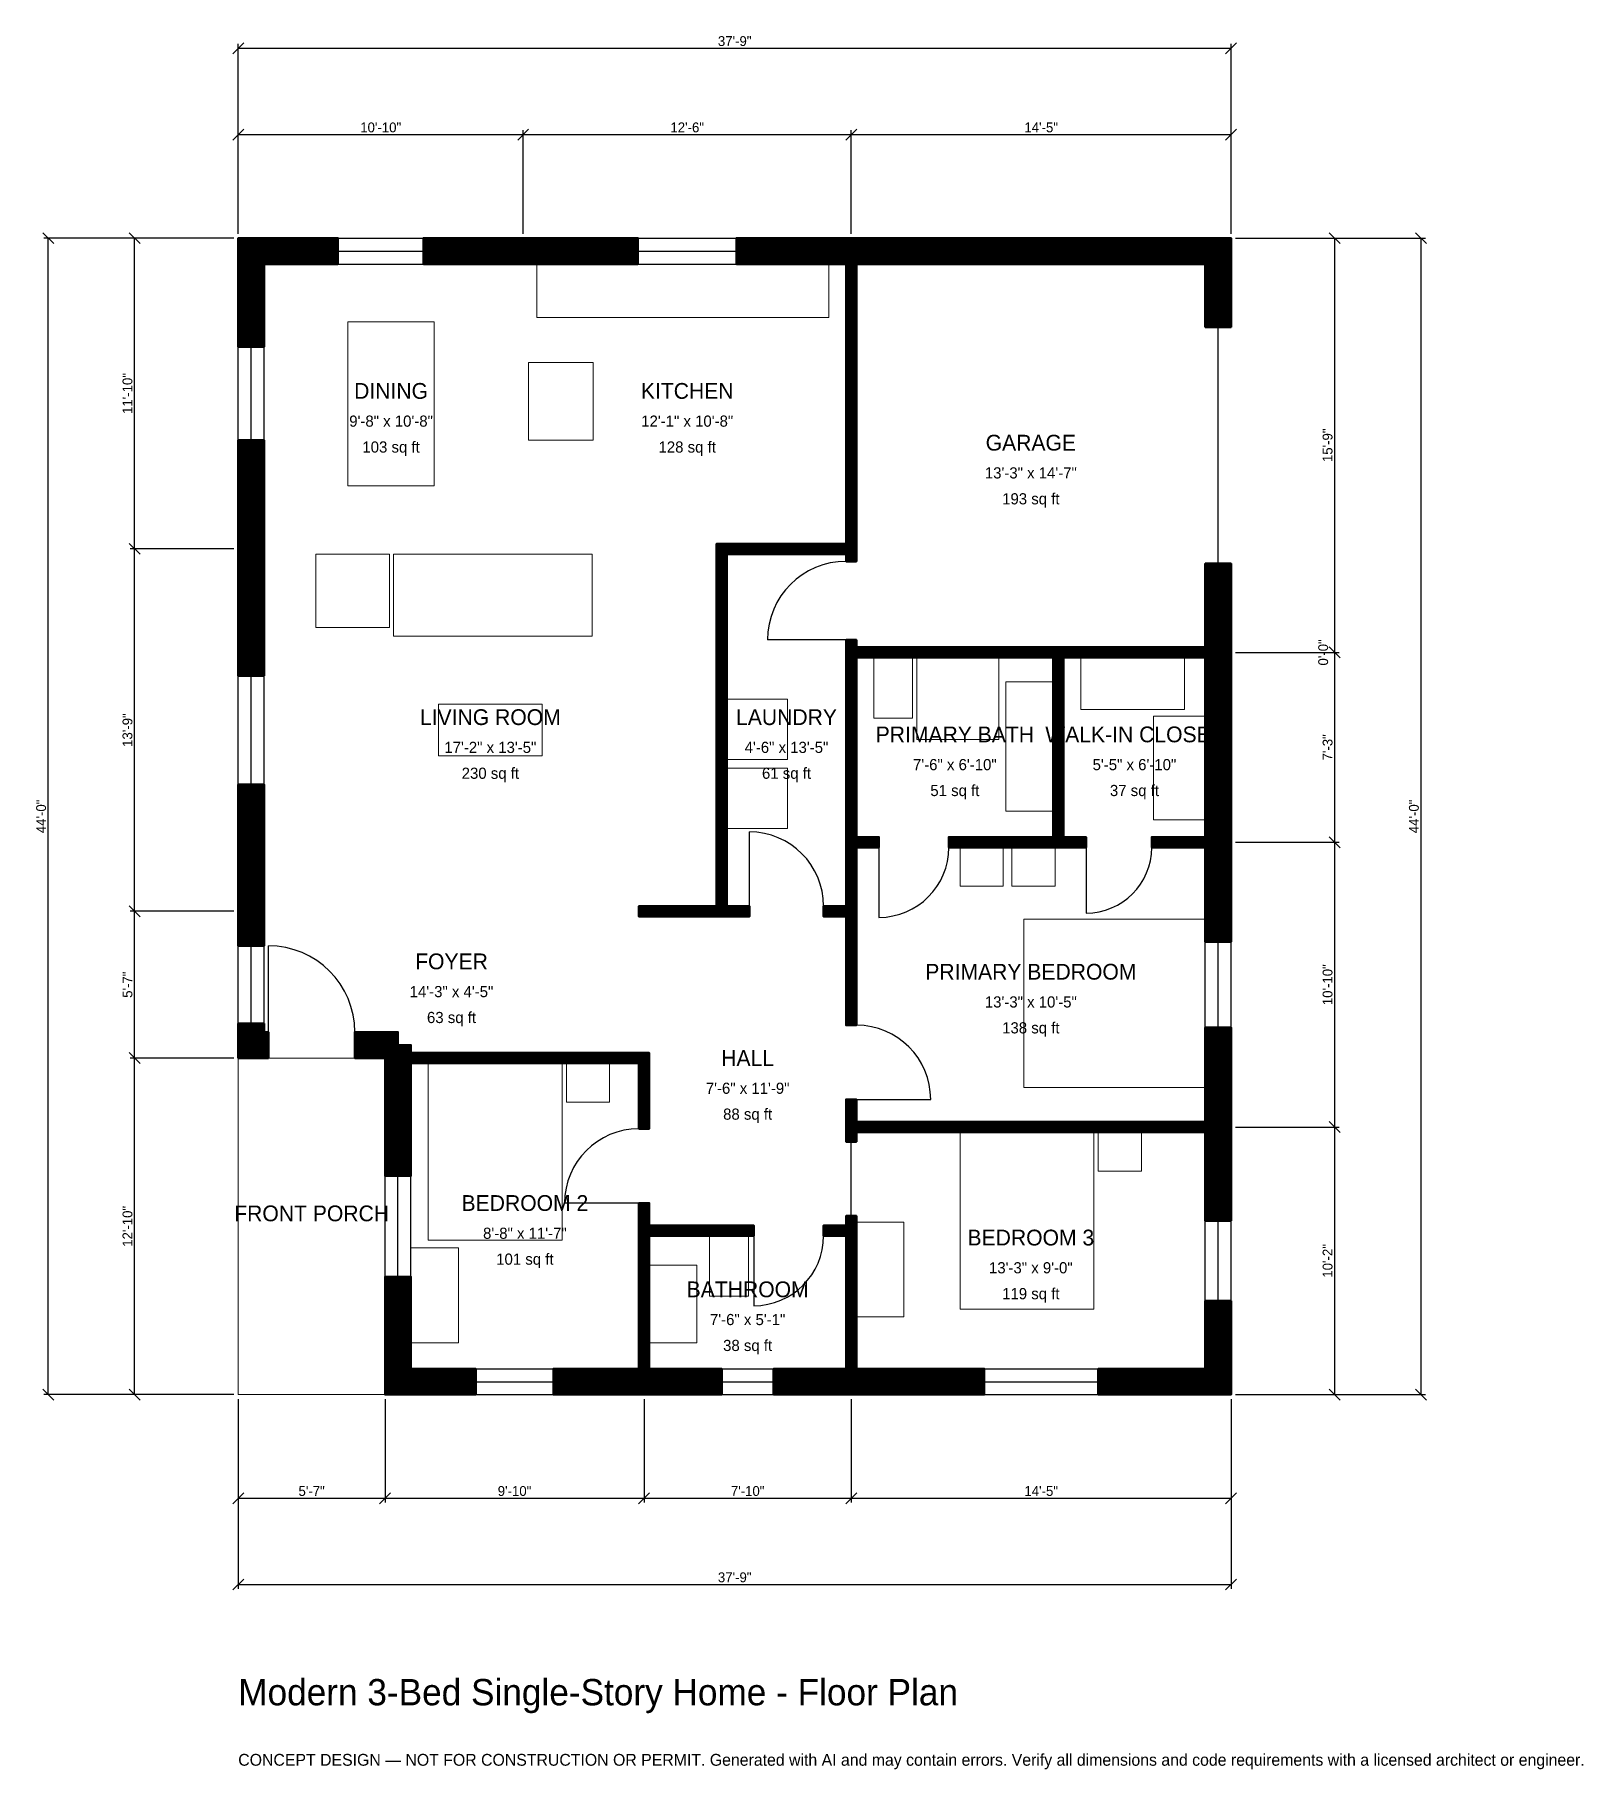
# Model space of a CAD drawing. Header units: inches. Extents: x -93 to 613, y -171 to 620.
import ezdxf
from ezdxf.enums import TextEntityAlignment as Align

# ---------------------------------------------------------------- set-up
doc = ezdxf.new("R2010")
doc.units = ezdxf.units.IN
doc.header["$MEASUREMENT"] = 0
doc.linetypes.add('DASHED', pattern=[0.6, 0.5, -0.1])
for name, color, linetype, lineweight in [('A-ANNO-DIMS', 1, 'Continuous', 13), ('A-ANNO-TEXT', 7, 'Continuous', 18), ('A-AREA-IDEN', 7, 'Continuous', 18), ('A-DOOR', 2, 'Continuous', 25), ('A-FLOR-FIXT', 9, 'Continuous', 13), ('A-FURN', 9, 'Continuous', 13), ('A-GLAZ', 4, 'Continuous', 25), ('A-SITE-PAVE', 8, 'Continuous', 13), ('A-WALL', 7, 'Continuous', 50), ('A-WALL-PATT', 8, 'Continuous', 13)]:
    doc.layers.add(name, color=color, linetype=linetype, lineweight=lineweight)
doc.dimstyles.new('PLAN', dxfattribs={"dimtxt": 4.5, "dimasz": 3, "dimexe": 2, "dimexo": 2, "dimgap": 1, "dimtad": 1, "dimdec": 0, "dimlunit": 4, "dimtsz": 2.5, "dimcen": 2.5, "dimclrd": 1, "dimclre": 1, "dimazin": 3, "dimtfac": 1, "dimtmove": 0, "dimatfit": 3})

msp = doc.modelspace()

# ---------------------------------------------------------------- hatches: boundary and pattern name
at = {"layer": 'A-WALL-PATT'}
h = msp.add_hatch(dxfattribs=at)
h.set_pattern_fill('ANSI31', color=8, scale=0.8)
h.paths.add_polyline_path([(179.1339, 0), (143.7008, 0), (143.7008, 11.811), (179.1339, 11.811), (182.6772, 11.811), (182.6772, 72.4409), (182.6772, 77.1654), (182.6772, 87.4016), (187.4016, 87.4016), (187.4016, 77.1654), (235.0394, 77.1654), (235.0394, 72.4409), (187.4016, 72.4409), (187.4016, 11.811), (190.9449, 11.811), (220.4724, 11.811), (220.4724, 0), (190.9449, 0), (187.4016, 0), (187.4016, 0), (182.6772, 0), (182.6772, 0), (179.1339, 0)])
h.paths.add_polyline_path([(78.7402, 0), (78.7402, 0), (66.9291, 0), (66.9291, 0), (66.9291, 0), (66.9291, 11.811), (66.9291, 11.811), (66.9291, 53.7402), (78.7402, 53.7402), (78.7402, 11.811), (108.2677, 11.811), (108.2677, 0), (78.7402, 0)])
h.paths.add_polyline_path([(66.9291, 151.1811), (66.9291, 151.1811), (66.9291, 153.5433), (64.5669, 153.5433), (64.5669, 153.5433), (53.1496, 153.5433), (53.1496, 165.3543), (72.8346, 165.3543), (72.8346, 159.4488), (78.7402, 159.4488), (78.7402, 155.9055), (182.6772, 155.9055), (187.4016, 155.9055), (187.4016, 151.1811), (187.4016, 121.2598), (182.6772, 121.2598), (182.6772, 151.1811), (78.7402, 151.1811), (78.7402, 99.8031), (66.9291, 99.8031), (66.9291, 151.1811)])
h.paths.add_polyline_path([(11.811, 153.5433), (11.811, 153.5433), (0, 153.5433), (0, 153.5433), (0, 153.5433), (0, 165.3543), (0, 165.3543), (0, 169.2913), (11.811, 169.2913), (11.811, 165.3543), (13.7795, 165.3543), (13.7795, 153.5433), (11.811, 153.5433)])
h.paths.add_polyline_path([(0, 214.5669), (0, 226.378), (0, 278.3465), (11.811, 278.3465), (11.811, 226.378), (11.811, 214.5669), (11.811, 204.7244), (0, 204.7244), (0, 214.5669)])
h.paths.add_polyline_path([(0, 379.9213), (0, 391.7323), (0, 435.4331), (11.811, 435.4331), (11.811, 391.7323), (11.811, 379.9213), (11.811, 327.9528), (0, 327.9528), (0, 379.9213)])
h.paths.add_polyline_path([(0, 515.748), (0, 515.748), (0, 527.5591), (0, 527.5591), (0, 527.5591), (0, 527.5591), (11.811, 527.5591), (11.811, 527.5591), (45.4724, 527.5591), (45.4724, 515.748), (11.811, 515.748), (11.811, 477.9528), (0, 477.9528), (0, 515.748)])
h.paths.add_polyline_path([(124.0157, 527.5591), (135.8268, 527.5591), (182.2835, 527.5591), (182.2835, 515.748), (135.8268, 515.748), (124.0157, 515.748), (84.4488, 515.748), (84.4488, 527.5591), (124.0157, 527.5591)])
h.paths.add_polyline_path([(277.1654, 527.5591), (277.1654, 527.5591), (281.8898, 527.5591), (281.8898, 527.5591), (285.4331, 527.5591), (285.4331, 527.5591), (440.9449, 527.5591), (440.9449, 527.5591), (452.7559, 527.5591), (452.7559, 527.5591), (452.7559, 527.5591), (452.7559, 515.748), (452.7559, 515.748), (452.7559, 487.0079), (440.9449, 487.0079), (440.9449, 515.748), (281.8898, 515.748), (281.8898, 388.189), (281.8898, 383.4646), (281.8898, 380.1181), (277.1654, 380.1181), (277.1654, 383.4646), (222.8346, 383.4646), (222.8346, 222.8346), (233.0709, 222.8346), (233.0709, 218.1102), (222.8346, 218.1102), (218.1102, 218.1102), (182.6772, 218.1102), (182.6772, 222.8346), (218.1102, 222.8346), (218.1102, 383.4646), (218.1102, 388.189), (222.8346, 388.189), (277.1654, 388.189), (277.1654, 515.748), (273.622, 515.748), (273.622, 515.748), (227.1654, 515.748), (227.1654, 527.5591), (277.1654, 527.5591)])
h.paths.add_polyline_path([(452.7559, 344.4882), (452.7559, 340.9449), (452.7559, 340.9449), (452.7559, 336.2205), (452.7559, 336.2205), (452.7559, 332.6772), (452.7559, 257.874), (452.7559, 254.3307), (452.7559, 254.3307), (452.7559, 249.6063), (452.7559, 249.6063), (452.7559, 246.063), (452.7559, 206.4961), (440.9449, 206.4961), (440.9449, 246.063), (440.9449, 249.6063), (416.5354, 249.6063), (416.5354, 254.3307), (440.9449, 254.3307), (440.9449, 257.874), (440.9449, 332.6772), (440.9449, 336.2205), (376.378, 336.2205), (376.378, 254.3307), (386.6142, 254.3307), (386.6142, 249.6063), (376.378, 249.6063), (371.6535, 249.6063), (324.0157, 249.6063), (324.0157, 254.3307), (371.6535, 254.3307), (371.6535, 336.2205), (281.8898, 336.2205), (281.8898, 336.2205), (281.8898, 254.3307), (292.126, 254.3307), (292.126, 249.6063), (281.8898, 249.6063), (281.8898, 222.8346), (281.8898, 218.1102), (281.8898, 168.5039), (277.1654, 168.5039), (277.1654, 218.1102), (266.9291, 218.1102), (266.9291, 222.8346), (277.1654, 222.8346), (277.1654, 249.6063), (277.1654, 254.3307), (277.1654, 336.2205), (277.1654, 336.2205), (277.1654, 340.9449), (277.1654, 344.2913), (281.8898, 344.2913), (281.8898, 340.9449), (371.6535, 340.9449), (376.378, 340.9449), (440.9449, 340.9449), (440.9449, 344.4882), (440.9449, 379.1339), (452.7559, 379.1339), (452.7559, 344.4882)])
h.paths.add_polyline_path([(452.7559, 127.9528), (452.7559, 124.4094), (452.7559, 124.4094), (452.7559, 119.685), (452.7559, 119.685), (452.7559, 116.1417), (452.7559, 79.3307), (440.9449, 79.3307), (440.9449, 116.1417), (440.9449, 119.685), (281.8898, 119.685), (281.8898, 115.3543), (277.1654, 115.3543), (277.1654, 119.685), (277.1654, 124.4094), (277.1654, 134.6457), (281.8898, 134.6457), (281.8898, 124.4094), (440.9449, 124.4094), (440.9449, 127.9528), (440.9449, 167.5197), (452.7559, 167.5197), (452.7559, 127.9528)])
h.paths.add_polyline_path([(452.7559, 11.811), (452.7559, 11.811), (452.7559, 0), (452.7559, 0), (452.7559, 0), (440.9449, 0), (440.9449, 0), (392.126, 0), (392.126, 11.811), (440.9449, 11.811), (440.9449, 42.7165), (452.7559, 42.7165), (452.7559, 11.811)])
h.paths.add_polyline_path([(285.4331, 0), (281.8898, 0), (281.8898, 0), (277.1654, 0), (277.1654, 0), (273.622, 0), (244.0945, 0), (244.0945, 11.811), (273.622, 11.811), (277.1654, 11.811), (277.1654, 72.4409), (266.9291, 72.4409), (266.9291, 77.1654), (277.1654, 77.1654), (277.1654, 81.4961), (281.8898, 81.4961), (281.8898, 77.1654), (281.8898, 72.4409), (281.8898, 11.811), (285.4331, 11.811), (340.1575, 11.811), (340.1575, 0), (285.4331, 0)])

# ---------------------------------------------------------------- linework, layer by layer
at = {"layer": 'A-DOOR', "linetype": 'DASHED'}
msp.add_line((446.8504, 379.1339), (446.8504, 487.0079), dxfattribs=at)
at = {"layer": 'A-DOOR'}
for p, q in [((277.1654, 344.2913), (241.3386, 344.2913)), ((233.0709, 222.8346), (233.0709, 256.6929)), ((292.126, 249.6063), (292.126, 217.7165)), ((386.6142, 249.6063), (386.6142, 219.685)), ((13.7795, 165.3543), (13.7795, 204.7244)), ((281.8898, 134.6457), (315.748, 134.6457)), ((279.5276, 81.4961), (279.5276, 115.3543)), ((182.6772, 87.4016), (148.8189, 87.4016)), ((235.0394, 72.4409), (235.0394, 40.5512))]:
    msp.add_line(p, q, dxfattribs=at)
for centre, radius, start, end in [((277.1654, 344.2913), 35.8268, 90, 180), ((233.0709, 222.8346), 33.8583, 0, 90), ((292.126, 249.6063), 31.8898, 270, 360), ((386.6142, 249.6063), 29.9213, 270, 360), ((13.7795, 165.3543), 39.3701, 0, 90), ((281.8898, 134.6457), 33.8583, 0, 90), ((182.6772, 87.4016), 33.8583, 90, 180), ((235.0394, 72.4409), 31.8898, 270, 360)]:
    msp.add_arc(centre, radius, start, end, dxfattribs=at)
at = {"layer": 'A-FLOR-FIXT'}
for points in [[(136.2205, 491.3386), (269.2913, 491.3386), (269.2913, 515.748), (136.2205, 515.748)], [(289.7638, 308.6614), (307.4803, 308.6614), (307.4803, 336.2205), (289.7638, 336.2205)], [(309.4488, 298.8189), (346.8504, 298.8189), (346.8504, 336.2205), (309.4488, 336.2205)], [(350, 266.1417), (371.6535, 266.1417), (371.6535, 325.1969), (350, 325.1969)], [(214.9606, 44.8819), (232.6772, 44.8819), (232.6772, 72.4409), (214.9606, 72.4409)], [(187.4016, 23.622), (209.0551, 23.622), (209.0551, 59.0551), (187.4016, 59.0551)]]:
    msp.add_lwpolyline(points, close=True, dxfattribs=at)
at = {"layer": 'A-FURN'}
for points in [[(50, 414.5669), (89.3701, 414.5669), (89.3701, 489.3701), (50, 489.3701)], [(132.2835, 435.4331), (161.811, 435.4331), (161.811, 470.8661), (132.2835, 470.8661)], [(35.4331, 350), (68.8976, 350), (68.8976, 383.4646), (35.4331, 383.4646)], [(70.8661, 346.063), (161.4173, 346.063), (161.4173, 383.4646), (70.8661, 383.4646)], [(384.252, 312.5984), (431.4961, 312.5984), (431.4961, 336.2205), (384.252, 336.2205)], [(222.8346, 289.7638), (250.3937, 289.7638), (250.3937, 317.3228), (222.8346, 317.3228)], [(91.3386, 291.3386), (138.5827, 291.3386), (138.5827, 314.9606), (91.3386, 314.9606)], [(417.3228, 262.2047), (440.9449, 262.2047), (440.9449, 309.4488), (417.3228, 309.4488)], [(222.8346, 258.2677), (250.3937, 258.2677), (250.3937, 285.8268), (222.8346, 285.8268)], [(329.1339, 231.8898), (348.8189, 231.8898), (348.8189, 249.6063), (329.1339, 249.6063)], [(352.7559, 231.8898), (372.4409, 231.8898), (372.4409, 249.6063), (352.7559, 249.6063)], [(358.2677, 140.1575), (440.9449, 140.1575), (440.9449, 216.9291), (358.2677, 216.9291)], [(86.6142, 70.4724), (147.6378, 70.4724), (147.6378, 151.1811), (86.6142, 151.1811)], [(149.6063, 133.4646), (169.2913, 133.4646), (169.2913, 151.1811), (149.6063, 151.1811)], [(329.1339, 38.9764), (390.1575, 38.9764), (390.1575, 119.685), (329.1339, 119.685)], [(392.126, 101.9685), (411.811, 101.9685), (411.811, 119.685), (392.126, 119.685)], [(281.8898, 35.4331), (303.5433, 35.4331), (303.5433, 78.7402), (281.8898, 78.7402)], [(78.7402, 23.622), (100.3937, 23.622), (100.3937, 66.9291), (78.7402, 66.9291)]]:
    msp.add_lwpolyline(points, close=True, dxfattribs=at)
at = {"layer": 'A-GLAZ'}
for p, q in [((45.4724, 527.5591), (84.4488, 527.5591)), ((182.2835, 527.5591), (227.1654, 527.5591)), ((45.4724, 521.6535), (84.4488, 521.6535)), ((45.4724, 515.748), (84.4488, 515.748)), ((182.2835, 521.6535), (227.1654, 521.6535)), ((182.2835, 515.748), (227.1654, 515.748)), ((0, 435.4331), (0, 477.9528)), ((5.9055, 435.4331), (5.9055, 477.9528)), ((11.811, 435.4331), (11.811, 477.9528)), ((0, 278.3465), (0, 327.9528)), ((5.9055, 278.3465), (5.9055, 327.9528)), ((11.811, 278.3465), (11.811, 327.9528)), ((440.9449, 167.5197), (440.9449, 206.4961)), ((446.8504, 167.5197), (446.8504, 206.4961)), ((452.7559, 167.5197), (452.7559, 206.4961)), ((0, 169.2913), (0, 204.7244)), ((5.9055, 169.2913), (5.9055, 204.7244)), ((11.811, 169.2913), (11.811, 204.7244)), ((66.9291, 53.7402), (66.9291, 99.8031)), ((72.8346, 53.7402), (72.8346, 99.8031)), ((78.7402, 53.7402), (78.7402, 99.8031)), ((440.9449, 42.7165), (440.9449, 79.3307)), ((446.8504, 42.7165), (446.8504, 79.3307)), ((452.7559, 42.7165), (452.7559, 79.3307)), ((108.2677, 11.811), (143.7008, 11.811)), ((220.4724, 11.811), (244.0945, 11.811)), ((340.1575, 11.811), (392.126, 11.811)), ((108.2677, 5.9055), (143.7008, 5.9055)), ((108.2677, 0), (143.7008, 0)), ((220.4724, 5.9055), (244.0945, 5.9055)), ((220.4724, 0), (244.0945, 0)), ((340.1575, 5.9055), (392.126, 5.9055)), ((340.1575, 0), (392.126, 0))]:
    msp.add_line(p, q, dxfattribs=at)
at = {"layer": 'A-SITE-PAVE', "linetype": 'DASHED'}
msp.add_lwpolyline([(0, 0), (66.9291, 0), (66.9291, 153.5433), (0, 153.5433)], close=True, dxfattribs=at)
at = {"layer": 'A-WALL'}
for points in [[(0, 515.748), (0, 515.748), (0, 527.5591), (0, 527.5591), (0, 527.5591), (0, 527.5591), (11.811, 527.5591), (11.811, 527.5591), (45.4724, 527.5591), (45.4724, 515.748), (11.811, 515.748), (11.811, 477.9528), (0, 477.9528), (0, 515.748)], [(124.0157, 527.5591), (135.8268, 527.5591), (182.2835, 527.5591), (182.2835, 515.748), (135.8268, 515.748), (124.0157, 515.748), (84.4488, 515.748), (84.4488, 527.5591), (124.0157, 527.5591)], [(277.1654, 527.5591), (277.1654, 527.5591), (281.8898, 527.5591), (281.8898, 527.5591), (285.4331, 527.5591), (285.4331, 527.5591), (440.9449, 527.5591), (440.9449, 527.5591), (452.7559, 527.5591), (452.7559, 527.5591), (452.7559, 527.5591), (452.7559, 515.748), (452.7559, 515.748), (452.7559, 487.0079), (440.9449, 487.0079), (440.9449, 515.748), (281.8898, 515.748), (281.8898, 388.189), (281.8898, 383.4646), (281.8898, 380.1181), (277.1654, 380.1181), (277.1654, 383.4646), (222.8346, 383.4646), (222.8346, 222.8346), (233.0709, 222.8346), (233.0709, 218.1102), (222.8346, 218.1102), (218.1102, 218.1102), (182.6772, 218.1102), (182.6772, 222.8346), (218.1102, 222.8346), (218.1102, 383.4646), (218.1102, 388.189), (222.8346, 388.189), (277.1654, 388.189), (277.1654, 515.748), (273.622, 515.748), (273.622, 515.748), (227.1654, 515.748), (227.1654, 527.5591), (277.1654, 527.5591)], [(0, 379.9213), (0, 391.7323), (0, 435.4331), (11.811, 435.4331), (11.811, 391.7323), (11.811, 379.9213), (11.811, 327.9528), (0, 327.9528), (0, 379.9213)], [(452.7559, 344.4882), (452.7559, 340.9449), (452.7559, 340.9449), (452.7559, 336.2205), (452.7559, 336.2205), (452.7559, 332.6772), (452.7559, 257.874), (452.7559, 254.3307), (452.7559, 254.3307), (452.7559, 249.6063), (452.7559, 249.6063), (452.7559, 246.063), (452.7559, 206.4961), (440.9449, 206.4961), (440.9449, 246.063), (440.9449, 249.6063), (416.5354, 249.6063), (416.5354, 254.3307), (440.9449, 254.3307), (440.9449, 257.874), (440.9449, 332.6772), (440.9449, 336.2205), (376.378, 336.2205), (376.378, 254.3307), (386.6142, 254.3307), (386.6142, 249.6063), (376.378, 249.6063), (371.6535, 249.6063), (324.0157, 249.6063), (324.0157, 254.3307), (371.6535, 254.3307), (371.6535, 336.2205), (281.8898, 336.2205), (281.8898, 336.2205), (281.8898, 254.3307), (292.126, 254.3307), (292.126, 249.6063), (281.8898, 249.6063), (281.8898, 222.8346), (281.8898, 218.1102), (281.8898, 168.5039), (277.1654, 168.5039), (277.1654, 218.1102), (266.9291, 218.1102), (266.9291, 222.8346), (277.1654, 222.8346), (277.1654, 249.6063), (277.1654, 254.3307), (277.1654, 336.2205), (277.1654, 336.2205), (277.1654, 340.9449), (277.1654, 344.2913), (281.8898, 344.2913), (281.8898, 340.9449), (371.6535, 340.9449), (376.378, 340.9449), (440.9449, 340.9449), (440.9449, 344.4882), (440.9449, 379.1339), (452.7559, 379.1339), (452.7559, 344.4882)], [(0, 214.5669), (0, 226.378), (0, 278.3465), (11.811, 278.3465), (11.811, 226.378), (11.811, 214.5669), (11.811, 204.7244), (0, 204.7244), (0, 214.5669)], [(11.811, 153.5433), (11.811, 153.5433), (0, 153.5433), (0, 153.5433), (0, 153.5433), (0, 165.3543), (0, 165.3543), (0, 169.2913), (11.811, 169.2913), (11.811, 165.3543), (13.7795, 165.3543), (13.7795, 153.5433), (11.811, 153.5433)], [(452.7559, 127.9528), (452.7559, 124.4094), (452.7559, 124.4094), (452.7559, 119.685), (452.7559, 119.685), (452.7559, 116.1417), (452.7559, 79.3307), (440.9449, 79.3307), (440.9449, 116.1417), (440.9449, 119.685), (281.8898, 119.685), (281.8898, 115.3543), (277.1654, 115.3543), (277.1654, 119.685), (277.1654, 124.4094), (277.1654, 134.6457), (281.8898, 134.6457), (281.8898, 124.4094), (440.9449, 124.4094), (440.9449, 127.9528), (440.9449, 167.5197), (452.7559, 167.5197), (452.7559, 127.9528)], [(66.9291, 151.1811), (66.9291, 151.1811), (66.9291, 153.5433), (64.5669, 153.5433), (64.5669, 153.5433), (53.1496, 153.5433), (53.1496, 165.3543), (72.8346, 165.3543), (72.8346, 159.4488), (78.7402, 159.4488), (78.7402, 155.9055), (182.6772, 155.9055), (187.4016, 155.9055), (187.4016, 151.1811), (187.4016, 121.2598), (182.6772, 121.2598), (182.6772, 151.1811), (78.7402, 151.1811), (78.7402, 99.8031), (66.9291, 99.8031), (66.9291, 151.1811)], [(179.1339, 0), (143.7008, 0), (143.7008, 11.811), (179.1339, 11.811), (182.6772, 11.811), (182.6772, 72.4409), (182.6772, 77.1654), (182.6772, 87.4016), (187.4016, 87.4016), (187.4016, 77.1654), (235.0394, 77.1654), (235.0394, 72.4409), (187.4016, 72.4409), (187.4016, 11.811), (190.9449, 11.811), (220.4724, 11.811), (220.4724, 0), (190.9449, 0), (187.4016, 0), (187.4016, 0), (182.6772, 0), (182.6772, 0), (179.1339, 0)], [(285.4331, 0), (281.8898, 0), (281.8898, 0), (277.1654, 0), (277.1654, 0), (273.622, 0), (244.0945, 0), (244.0945, 11.811), (273.622, 11.811), (277.1654, 11.811), (277.1654, 72.4409), (266.9291, 72.4409), (266.9291, 77.1654), (277.1654, 77.1654), (277.1654, 81.4961), (281.8898, 81.4961), (281.8898, 77.1654), (281.8898, 72.4409), (281.8898, 11.811), (285.4331, 11.811), (340.1575, 11.811), (340.1575, 0), (285.4331, 0)], [(78.7402, 0), (78.7402, 0), (66.9291, 0), (66.9291, 0), (66.9291, 0), (66.9291, 11.811), (66.9291, 11.811), (66.9291, 53.7402), (78.7402, 53.7402), (78.7402, 11.811), (108.2677, 11.811), (108.2677, 0), (78.7402, 0)], [(452.7559, 11.811), (452.7559, 11.811), (452.7559, 0), (452.7559, 0), (452.7559, 0), (440.9449, 0), (440.9449, 0), (392.126, 0), (392.126, 11.811), (440.9449, 11.811), (440.9449, 42.7165), (452.7559, 42.7165), (452.7559, 11.811)]]:
    msp.add_lwpolyline(points, close=True, dxfattribs=at)

# ---------------------------------------------------------------- texts
at = {"layer": 'A-ANNO-TEXT'}
for s, height, p in [('Modern 3-Bed Single-Story Home - Floor Plan', 12, (0, -141.7323)), ('CONCEPT DESIGN — NOT FOR CONSTRUCTION OR PERMIT. Generated with AI and may contain errors. Verify all dimensions and code requirements with a licensed architect or engineer.', 5.4, (0, -169.2913))]:
    msp.add_text(s, height=height, dxfattribs=at).set_placement(p)
at = {"layer": 'A-AREA-IDEN'}
for s, height, p in [('DINING', 7.2, (69.685, 457.874)), ('KITCHEN', 7.2, (204.7244, 457.874)), ('9\'-8" x 10\'-8"', 5.1, (69.685, 444.0945)), ('12\'-1" x 10\'-8"', 5.1, (204.7244, 444.0945)), ('GARAGE', 7.2, (361.4173, 434.252)), ('103 sq ft', 5.1, (69.685, 432.2835)), ('128 sq ft', 5.1, (204.7244, 432.2835)), ('13\'-3" x 14\'-7"', 5.1, (361.4173, 420.4724)), ('193 sq ft', 5.1, (361.4173, 408.6614)), ('LIVING ROOM', 7.2, (114.9606, 309.0551)), ('LAUNDRY', 7.2, (250, 309.0551)), ('PRIMARY BATH', 7.2, (326.7717, 301.1811)), ('WALK-IN CLOSET', 7.2, (408.6614, 301.1811)), ('17\'-2" x 13\'-5"', 5.1, (114.9606, 295.2756)), ('4\'-6" x 13\'-5"', 5.1, (250, 295.2756)), ('230 sq ft', 5.1, (114.9606, 283.4646)), ('61 sq ft', 5.1, (250, 283.4646)), ('7\'-6" x 6\'-10"', 5.1, (326.7717, 287.4016)), ('5\'-5" x 6\'-10"', 5.1, (408.6614, 287.4016)), ('51 sq ft', 5.1, (326.7717, 275.5906)), ('37 sq ft', 5.1, (408.6614, 275.5906)), ('FOYER', 7.2, (97.2441, 197.6378)), ('PRIMARY BEDROOM', 7.2, (361.4173, 192.9134)), ('14\'-3" x 4\'-5"', 5.1, (97.2441, 183.8583)), ('63 sq ft', 5.1, (97.2441, 172.0472)), ('13\'-3" x 10\'-5"', 5.1, (361.4173, 179.1339)), ('138 sq ft', 5.1, (361.4173, 167.3228)), ('HALL', 7.2, (232.2835, 153.5433)), ('7\'-6" x 11\'-9"', 5.1, (232.2835, 139.7638)), ('88 sq ft', 5.1, (232.2835, 127.9528)), ('BEDROOM 2', 7.2, (130.7087, 87.4016)), ('FRONT PORCH', 7.2, (33.4646, 82.6772)), ('8\'-8" x 11\'-7"', 5.1, (130.7087, 73.622)), ('BEDROOM 3', 7.2, (361.4173, 71.6535)), ('101 sq ft', 5.1, (130.7087, 61.811)), ('13\'-3" x 9\'-0"', 5.1, (361.4173, 57.874)), ('BATHROOM', 7.2, (232.2835, 48.0315)), ('119 sq ft', 5.1, (361.4173, 46.063)), ('7\'-6" x 5\'-1"', 5.1, (232.2835, 34.252)), ('38 sq ft', 5.1, (232.2835, 22.4409))]:
    msp.add_text(s, height=height, dxfattribs=at).set_placement(p, align=Align.MIDDLE_CENTER)

# ---------------------------------------------------------------- dimensions: what is measured, and where the dimension line sits
at = {"layer": 'A-ANNO-DIMS'}
for base, p1, p2, text in [((0, 614.1732), (0, 527.5591), (452.7559, 527.5591), '37\'-9"'), ((0, 574.8031), (0, 527.5591), (129.9213, 527.5591), '10\'-10"'), ((129.9213, 574.8031), (129.9213, 527.5591), (279.5276, 527.5591), '12\'-6"'), ((279.5276, 574.8031), (279.5276, 527.5591), (452.7559, 527.5591), '14\'-5"'), ((0, -47.2441), (0, 0), (66.9291, 0), '5\'-7"'), ((0, -86.6142), (0, 0), (452.7559, 0), '37\'-9"'), ((66.9291, -47.2441), (66.9291, 0), (185.0394, 0), '9\'-10"'), ((185.0394, -47.2441), (185.0394, 0), (279.5276, 0), '7\'-10"'), ((279.5276, -47.2441), (279.5276, 0), (452.7559, 0), '14\'-5"')]:
    msp.add_linear_dim(base=base, p1=p1, p2=p2, text=text, dimstyle='PLAN', dxfattribs=at).render()
for base, p1, p2, text in [((-86.6142, 0), (0, 0), (0, 527.5591), '44\'-0"'), ((-47.2441, 385.8268), (0, 385.8268), (0, 527.5591), '11\'-10"'), ((500, 338.5827), (452.7559, 338.5827), (452.7559, 527.5591), '15\'-9"'), ((539.3701, 0), (452.7559, 0), (452.7559, 527.5591), '44\'-0"'), ((-47.2441, 220.4724), (0, 220.4724), (0, 385.8268), '13\'-9"'), ((500, 338.5827), (452.7559, 338.5827), (452.7559, 338.5827), '0\'-0"'), ((500, 251.9685), (452.7559, 251.9685), (452.7559, 338.5827), '7\'-3"'), ((500, 122.0472), (452.7559, 122.0472), (452.7559, 251.9685), '10\'-10"'), ((-47.2441, 153.5433), (0, 153.5433), (0, 220.4724), '5\'-7"'), ((-47.2441, 0), (0, 0), (0, 153.5433), '12\'-10"'), ((500, 0), (452.7559, 0), (452.7559, 122.0472), '10\'-2"')]:
    msp.add_linear_dim(base=base, p1=p1, p2=p2, angle=90, text=text, dimstyle='PLAN', dxfattribs=at).render()

doc.saveas('drawing.dxf')
